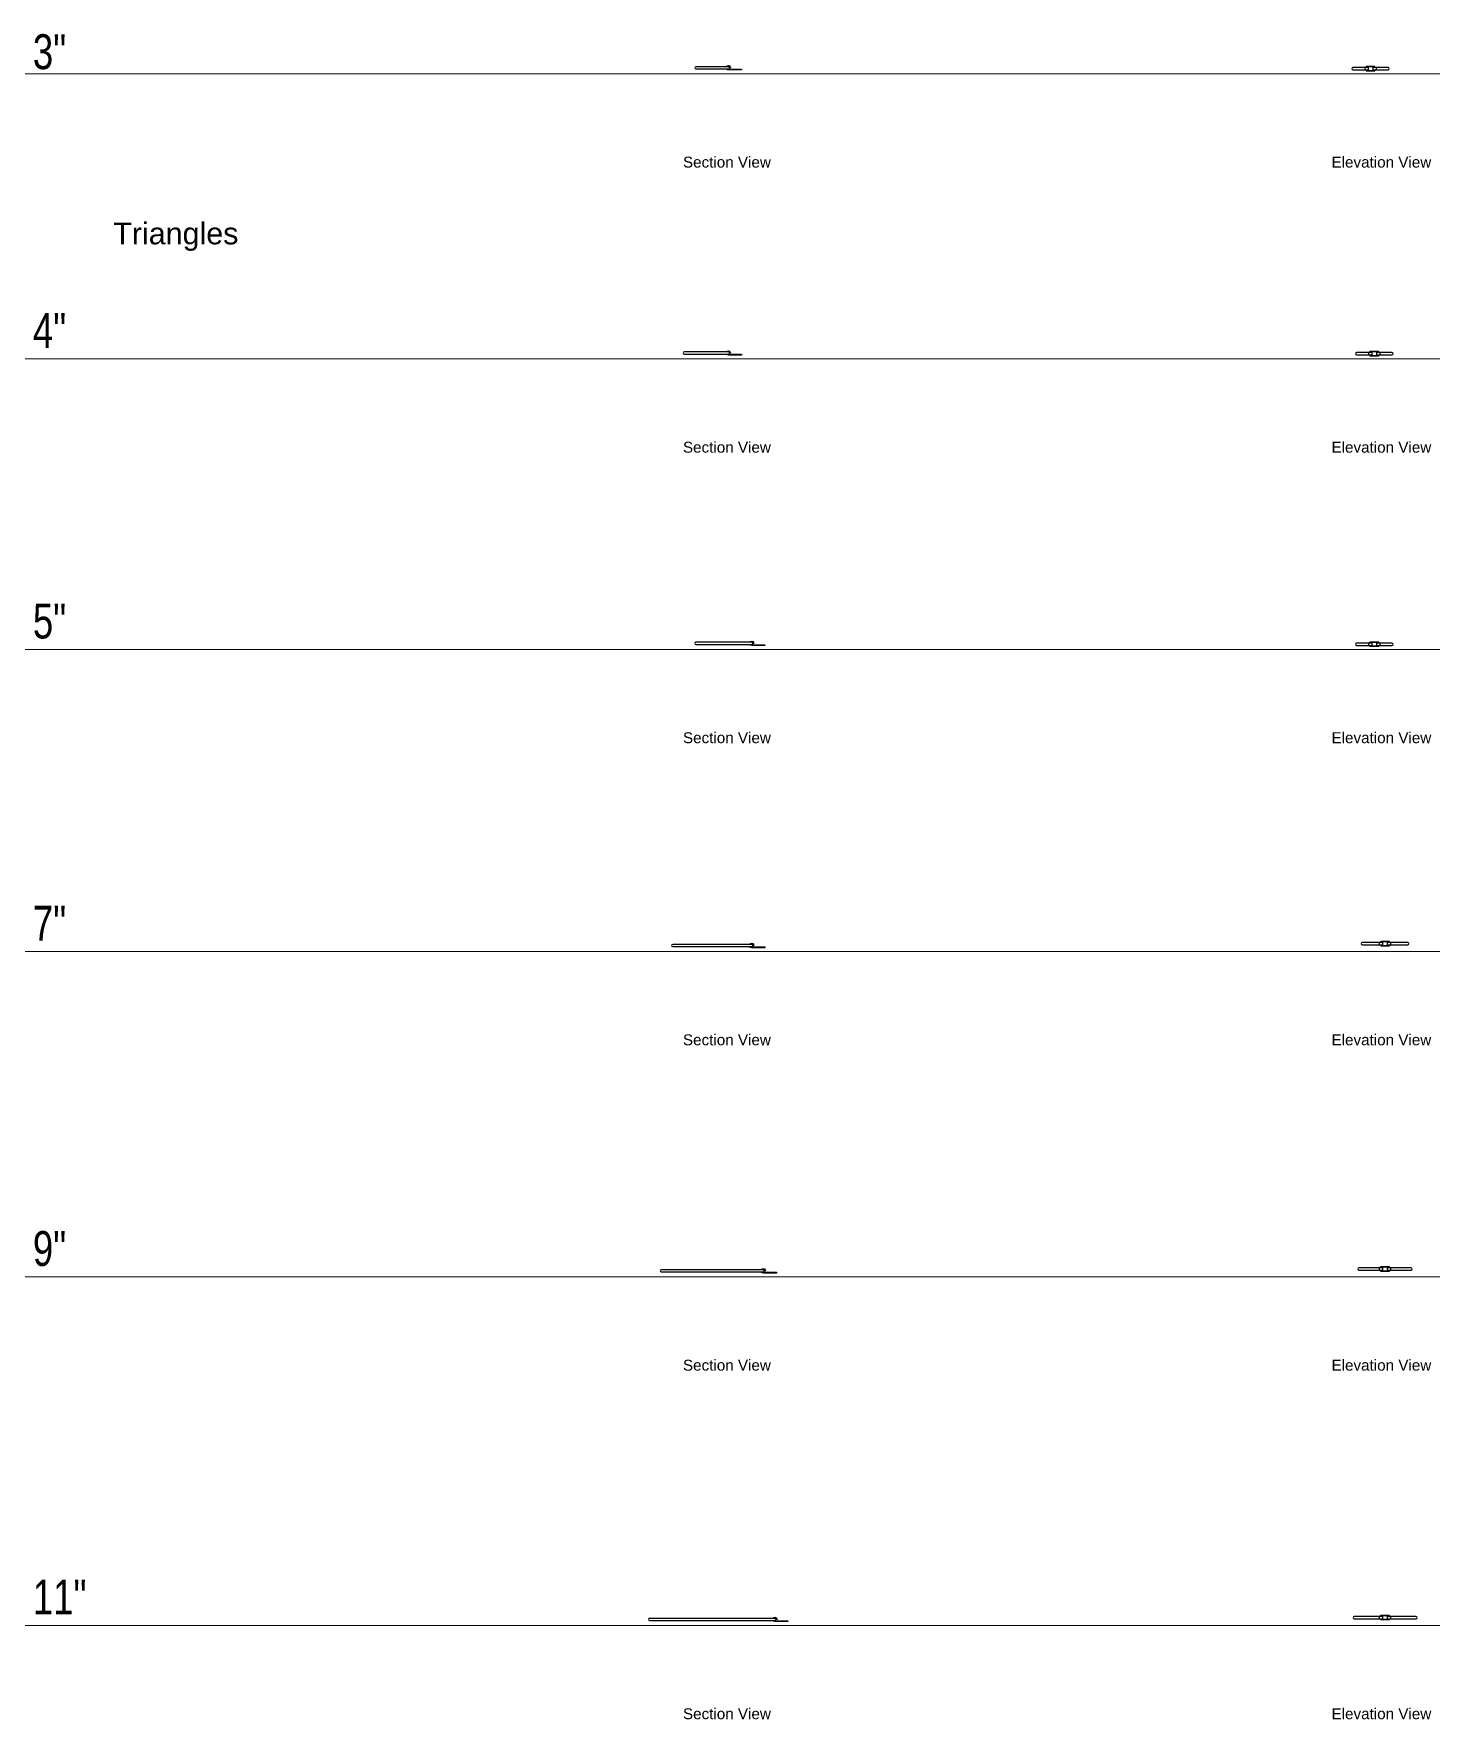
# Model space of a CAD drawing. Header units: inches. Extents: x -5 to 116, y -142 to 3.
import ezdxf
from ezdxf.enums import TextEntityAlignment as Align

# ---------------------------------------------------------------- set-up
doc = ezdxf.new("R2010")
doc.units = ezdxf.units.IN
doc.header["$LTSCALE"] = 48
doc.header["$MEASUREMENT"] = 0
doc.linetypes.add('PHANTOM2', pattern=[1.25, 0.625, -0.125, 0.125, -0.125, 0.125, -0.125])
doc.layers.add('A-Anno-Dims', color=211, linetype='Continuous', lineweight=25)
doc.layers.add('G-Anno-Ttlb', color=213, linetype='Continuous', lineweight=50)
doc.layers.add('G-Anno-Nplt', color=140, linetype='PHANTOM2', lineweight=18, plot=False)
doc.styles.add('Arch-Dim', font='arial.ttf', dxfattribs={"width": 0.75})
doc.styles.add('RomanS', font='romans.shx')

# ---------------------------------------------------------------- blocks, each defined once
blk = doc.blocks.new('Anno_Title_T2')
at = {"color": 0, "linetype": 'ByBlock', "lineweight": -2, "style": 'RomanS'}
blk.add_attdef('TITLE', (0, 0.5), '', height=1.25, dxfattribs=at)
blk.add_attdef('SCALE', text='', height=0.75, dxfattribs=at).set_placement((0, -0.5), align=Align.TOP_LEFT)
blk = doc.blocks.new('AecDtl_TriangleSlot5TriangleSection')
at = {"color": 0, "linetype": 'ByBlock', "lineweight": -2, "ltscale": 0.0625}
blk.add_lwpolyline([(-0.63, 0.19), (-5.42, 0.19, 1), (-5.42, 0), (-0.63, 0, 1)], format="xyb", close=True, dxfattribs=at)
for points in [[(-0.79, 0.19, -0.131652), (-0.72, 0.26, -0.57735), (-0.44, 0.09), (-0.52, 0.09, 0.583199), (-0.68, 0.19)], [(-0.68, 0, 0.136106), (-0.62, -0.02), (0.5, -0.02), (0.5, -0.09), (-0.62, -0.09, -0.267949), (-0.79, 0)]]:
    blk.add_lwpolyline(points, format="xyb", dxfattribs=at)
for points in [[(0, -0.02), (0, -0.09)], [(0.25, -0.02), (0.25, -0.09)]]:
    blk.add_lwpolyline(points, dxfattribs=at)
at = {"layer": 'DEFPOINTS'}
blk.add_lwpolyline([(0.5, -0.02), (0.5, -0.09), (0, -0.09), (0, -0.02)], close=True, dxfattribs=at)
blk = doc.blocks.new('AecDtl_TriangleSlot7TriangleSection')
at = {"color": 0, "linetype": 'ByBlock', "lineweight": -2, "ltscale": 0.0625}
blk.add_lwpolyline([(-0.63, 0.19), (-7.42, 0.19, 1), (-7.42, 0), (-0.63, 0, 1)], format="xyb", close=True, dxfattribs=at)
for points in [[(-0.79, 0.19, -0.131652), (-0.72, 0.26, -0.57735), (-0.44, 0.09), (-0.52, 0.09, 0.583199), (-0.68, 0.19)], [(-0.68, 0, 0.136106), (-0.62, -0.02), (0.5, -0.02), (0.5, -0.09), (-0.62, -0.09, -0.267949), (-0.79, 0)]]:
    blk.add_lwpolyline(points, format="xyb", dxfattribs=at)
for points in [[(0, -0.02), (0, -0.09)], [(0.25, -0.02), (0.25, -0.09)]]:
    blk.add_lwpolyline(points, dxfattribs=at)
at = {"layer": 'DEFPOINTS'}
blk.add_lwpolyline([(0.5, -0.02), (0.5, -0.09), (0, -0.09), (0, -0.02)], close=True, dxfattribs=at)
blk = doc.blocks.new('AecDtl_TriangleSlot9TriangleSection')
at = {"color": 0, "linetype": 'ByBlock', "lineweight": -2, "ltscale": 0.0625}
blk.add_lwpolyline([(-0.63, 0.19), (-9.42, 0.19, 1), (-9.42, 0), (-0.63, 0, 1)], format="xyb", close=True, dxfattribs=at)
for points in [[(-0.79, 0.19, -0.131652), (-0.72, 0.26, -0.57735), (-0.44, 0.09), (-0.52, 0.09, 0.583199), (-0.68, 0.19)], [(-0.68, 0, 0.136106), (-0.62, -0.02), (0.5, -0.02), (0.5, -0.09), (-0.62, -0.09, -0.267949), (-0.79, 0)]]:
    blk.add_lwpolyline(points, format="xyb", dxfattribs=at)
for points in [[(0, -0.02), (0, -0.09)], [(0.25, -0.02), (0.25, -0.09)]]:
    blk.add_lwpolyline(points, dxfattribs=at)
at = {"layer": 'DEFPOINTS'}
blk.add_lwpolyline([(0.5, -0.02), (0.5, -0.09), (0, -0.09), (0, -0.02)], close=True, dxfattribs=at)
blk = doc.blocks.new('AecDtl_TriangleSlot11TriangleSection')
at = {"color": 0, "linetype": 'ByBlock', "lineweight": -2, "ltscale": 0.0625}
blk.add_lwpolyline([(-0.63, 0.19), (-11.42, 0.19, 1), (-11.42, 0), (-0.63, 0, 1)], format="xyb", close=True, dxfattribs=at)
for points in [[(-0.79, 0.19, -0.131652), (-0.72, 0.26, -0.57735), (-0.44, 0.09), (-0.52, 0.09, 0.583199), (-0.68, 0.19)], [(-0.68, 0, 0.136106), (-0.62, -0.02), (0.5, -0.02), (0.5, -0.09), (-0.62, -0.09, -0.267949), (-0.79, 0)]]:
    blk.add_lwpolyline(points, format="xyb", dxfattribs=at)
for points in [[(0, -0.02), (0, -0.09)], [(0.25, -0.02), (0.25, -0.09)]]:
    blk.add_lwpolyline(points, dxfattribs=at)
at = {"layer": 'DEFPOINTS'}
blk.add_lwpolyline([(0.5, -0.02), (0.5, -0.09), (0, -0.09), (0, -0.02)], close=True, dxfattribs=at)
blk = doc.blocks.new('AecDtl_TriangleSlot3TriangleSection')
at = {"color": 0, "linetype": 'ByBlock', "lineweight": -2, "ltscale": 0.0625}
blk.add_lwpolyline([(-0.63, 0.19), (-3.42, 0.19, 1), (-3.42, 0), (-0.63, 0, 1)], format="xyb", close=True, dxfattribs=at)
for points in [[(-0.79, 0.19, -0.131652), (-0.72, 0.26, -0.57735), (-0.44, 0.09), (-0.52, 0.09, 0.583199), (-0.68, 0.19)], [(-0.68, 0, 0.136106), (-0.62, -0.02), (0.5, -0.02), (0.5, -0.09), (-0.62, -0.09, -0.267949), (-0.79, 0)]]:
    blk.add_lwpolyline(points, format="xyb", dxfattribs=at)
for points in [[(0, -0.02), (0, -0.09)], [(0.25, -0.02), (0.25, -0.09)]]:
    blk.add_lwpolyline(points, dxfattribs=at)
at = {"layer": 'DEFPOINTS'}
blk.add_lwpolyline([(0.5, -0.02), (0.5, -0.09), (0, -0.09), (0, -0.02)], close=True, dxfattribs=at)
blk = doc.blocks.new('AecDtl_TriangleSlot3TriangleElevation')
at = {"color": 0, "linetype": 'ByBlock', "lineweight": -2, "ltscale": 0.0625}
for p, q in [((-0.38, 0), (-0.38, -0.08)), ((0.38, 0), (0.38, -0.08))]:
    blk.add_line(p, q, dxfattribs=at)
for points in [[(-0.18, 0.19), (-1.52, 0.19, 1), (-1.52, 0), (-0.18, 0)], [(0.19, 0), (1.52, 0, 1), (1.52, 0.19), (0.19, 0.19)]]:
    blk.add_lwpolyline(points, format="xyb", close=True, dxfattribs=at)
for points in [[(-0.38, 0.28), (0.38, 0.28)], [(-0.38, 0.19), (-0.38, 0.28)], [(0.38, 0.19), (0.38, 0.28)], [(0.38, -0.08), (-0.38, -0.08)]]:
    blk.add_lwpolyline(points, dxfattribs=at)
at = {"layer": 'DEFPOINTS'}
blk.add_lwpolyline([(0.38, -0.08), (0.38, 0), (0.5, 0), (0.5, 0.19), (0.38, 0.19), (0.38, 0.28), (-0.38, 0.28), (-0.38, 0.19), (-0.5, 0.19), (-0.5, 0), (-0.38, 0), (-0.38, -0.08)], close=True, dxfattribs=at)
blk = doc.blocks.new('AecDtl_TriangleSlot4TriangleElevation')
at = {"color": 0, "linetype": 'ByBlock', "lineweight": -2, "ltscale": 0.0625}
for p, q in [((-0.38, 0), (-0.38, -0.08)), ((0.38, 0), (0.38, -0.08))]:
    blk.add_line(p, q, dxfattribs=at)
for points in [[(-0.18, 0.19), (-1.52, 0.19, 1), (-1.52, 0), (-0.18, 0)], [(0.19, 0), (1.52, 0, 1), (1.52, 0.19), (0.19, 0.19)]]:
    blk.add_lwpolyline(points, format="xyb", close=True, dxfattribs=at)
for points in [[(-0.38, 0.28), (0.38, 0.28)], [(-0.38, 0.19), (-0.38, 0.28)], [(0.38, 0.19), (0.38, 0.28)], [(0.38, -0.08), (-0.38, -0.08)]]:
    blk.add_lwpolyline(points, dxfattribs=at)
at = {"layer": 'DEFPOINTS'}
blk.add_lwpolyline([(0.38, -0.08), (0.38, 0), (0.5, 0), (0.5, 0.19), (0.38, 0.19), (0.38, 0.28), (-0.38, 0.28), (-0.38, 0.19), (-0.5, 0.19), (-0.5, 0), (-0.38, 0), (-0.38, -0.08)], close=True, dxfattribs=at)
blk = doc.blocks.new('AecDtl_TriangleSlot5TriangleElevation')
at = {"color": 0, "linetype": 'ByBlock', "lineweight": -2, "ltscale": 0.0625}
for p, q in [((-0.38, 0), (-0.38, -0.08)), ((0.38, 0), (0.38, -0.08))]:
    blk.add_line(p, q, dxfattribs=at)
for points in [[(-0.18, 0.19), (-1.52, 0.19, 1), (-1.52, 0), (-0.18, 0)], [(0.19, 0), (1.52, 0, 1), (1.52, 0.19), (0.19, 0.19)]]:
    blk.add_lwpolyline(points, format="xyb", close=True, dxfattribs=at)
for points in [[(-0.38, 0.28), (0.38, 0.28)], [(-0.38, 0.19), (-0.38, 0.28)], [(0.38, 0.19), (0.38, 0.28)], [(0.38, -0.08), (-0.38, -0.08)]]:
    blk.add_lwpolyline(points, dxfattribs=at)
at = {"layer": 'DEFPOINTS'}
blk.add_lwpolyline([(0.38, -0.08), (0.38, 0), (0.5, 0), (0.5, 0.19), (0.38, 0.19), (0.38, 0.28), (-0.38, 0.28), (-0.38, 0.19), (-0.5, 0.19), (-0.5, 0), (-0.38, 0), (-0.38, -0.08)], close=True, dxfattribs=at)
blk = doc.blocks.new('AecDtl_TriangleSlot7TriangleElevation')
at = {"color": 0, "linetype": 'ByBlock', "lineweight": -2, "ltscale": 0.0625}
for p, q in [((-0.37, 0), (-0.37, -0.08)), ((0.38, 0), (0.38, -0.08))]:
    blk.add_line(p, q, dxfattribs=at)
for points in [[(-0.18, 0.19), (-1.95, 0.19, 1), (-1.95, 0), (-0.18, 0)], [(0.19, 0), (1.96, 0, 1), (1.96, 0.19), (0.19, 0.19)]]:
    blk.add_lwpolyline(points, format="xyb", close=True, dxfattribs=at)
for points in [[(-0.37, 0.28), (0.38, 0.28)], [(-0.37, 0.19), (-0.37, 0.28)], [(0.38, 0.19), (0.38, 0.28)], [(0.38, -0.08), (-0.37, -0.08)]]:
    blk.add_lwpolyline(points, dxfattribs=at)
at = {"layer": 'DEFPOINTS'}
blk.add_lwpolyline([(0.38, -0.08), (0.38, 0), (0.5, 0), (0.5, 0.19), (0.38, 0.19), (0.38, 0.28), (-0.37, 0.28), (-0.37, 0.19), (-0.5, 0.19), (-0.5, 0), (-0.37, 0), (-0.37, -0.08)], close=True, dxfattribs=at)
blk = doc.blocks.new('AecDtl_TriangleSlot9TriangleElevation')
at = {"color": 0, "linetype": 'ByBlock', "lineweight": -2, "ltscale": 0.0625}
for p, q in [((-0.38, 0), (-0.38, -0.08)), ((0.38, 0), (0.38, -0.08))]:
    blk.add_line(p, q, dxfattribs=at)
for points in [[(-0.18, 0.19), (-2.25, 0.19, 1), (-2.25, 0), (-0.18, 0)], [(0.19, 0), (2.25, 0, 1), (2.25, 0.19), (0.19, 0.19)]]:
    blk.add_lwpolyline(points, format="xyb", close=True, dxfattribs=at)
for points in [[(-0.38, 0.28), (0.38, 0.28)], [(-0.38, 0.19), (-0.38, 0.28)], [(0.38, 0.19), (0.38, 0.28)], [(0.38, -0.08), (-0.38, -0.08)]]:
    blk.add_lwpolyline(points, dxfattribs=at)
at = {"layer": 'DEFPOINTS'}
blk.add_lwpolyline([(0.38, -0.08), (0.38, 0), (0.5, 0), (0.5, 0.19), (0.38, 0.19), (0.38, 0.28), (-0.38, 0.28), (-0.38, 0.19), (-0.5, 0.19), (-0.5, 0), (-0.38, 0), (-0.38, -0.08)], close=True, dxfattribs=at)
blk = doc.blocks.new('AecDtl_TriangleSlot11TriangleElevation')
at = {"color": 0, "linetype": 'ByBlock', "lineweight": -2, "ltscale": 0.0625}
for p, q in [((-0.38, 0), (-0.38, -0.08)), ((0.38, 0), (0.38, -0.08))]:
    blk.add_line(p, q, dxfattribs=at)
for points in [[(-0.18, 0.19), (-2.65, 0.19, 1), (-2.65, 0), (-0.18, 0)], [(0.19, 0), (2.66, 0, 1), (2.66, 0.19), (0.19, 0.19)]]:
    blk.add_lwpolyline(points, format="xyb", close=True, dxfattribs=at)
for points in [[(-0.38, 0.28), (0.38, 0.28)], [(-0.38, 0.19), (-0.38, 0.28)], [(0.38, 0.19), (0.38, 0.28)], [(0.38, -0.08), (-0.38, -0.08)]]:
    blk.add_lwpolyline(points, dxfattribs=at)
at = {"layer": 'DEFPOINTS'}
blk.add_lwpolyline([(0.38, -0.08), (0.38, 0), (0.5, 0), (0.5, 0.19), (0.38, 0.19), (0.38, 0.28), (-0.38, 0.28), (-0.38, 0.19), (-0.5, 0.19), (-0.5, 0), (-0.38, 0), (-0.38, -0.08)], close=True, dxfattribs=at)
blk = doc.blocks.new('AecDtl_TriangleSlot4TriangleSection')
at = {"color": 0, "linetype": 'ByBlock', "lineweight": -2, "ltscale": 0.0625}
blk.add_lwpolyline([(-0.63, 0.19), (-4.42, 0.19, 1), (-4.42, 0), (-0.63, 0, 1)], format="xyb", close=True, dxfattribs=at)
for points in [[(-0.79, 0.19, -0.131652), (-0.72, 0.26, -0.57735), (-0.44, 0.09), (-0.52, 0.09, 0.583199), (-0.68, 0.19)], [(-0.68, 0, 0.136106), (-0.62, -0.02), (0.5, -0.02), (0.5, -0.09), (-0.62, -0.09, -0.267949), (-0.79, 0)]]:
    blk.add_lwpolyline(points, format="xyb", dxfattribs=at)
for points in [[(0, -0.02), (0, -0.09)], [(0.25, -0.02), (0.25, -0.09)]]:
    blk.add_lwpolyline(points, dxfattribs=at)
at = {"layer": 'DEFPOINTS'}
blk.add_lwpolyline([(0.5, -0.02), (0.5, -0.09), (0, -0.09), (0, -0.02)], close=True, dxfattribs=at)

msp = doc.modelspace()

# ---------------------------------------------------------------- linework, layer by layer
at = {"layer": 'G-Anno-Nplt', "linetype": 'Continuous'}
for p in [(0, 0), (-1.33, -24.53), (-1.33, -49.53), (-1.33, -75.53), (-1.33, -103.53), (-1.33, -133.53)]:
    msp.add_xline(p, (1, 0), dxfattribs=at)

# ---------------------------------------------------------------- block references
for name, p in [('AecDtl_TriangleSlot3TriangleSection', (55.91, 0.43)), ('AecDtl_TriangleSlot3TriangleElevation', (110.56, 0.35)), ('AecDtl_TriangleSlot4TriangleSection', (55.91, -24.11)), ('AecDtl_TriangleSlot4TriangleElevation', (110.88, -24.18)), ('AecDtl_TriangleSlot5TriangleSection', (57.91, -49.11)), ('AecDtl_TriangleSlot5TriangleElevation', (110.88, -49.18)), ('AecDtl_TriangleSlot7TriangleSection', (57.91, -75.11)), ('AecDtl_TriangleSlot7TriangleElevation', (111.81, -74.95)), ('AecDtl_TriangleSlot9TriangleSection', (58.91, -103.11)), ('AecDtl_TriangleSlot9TriangleElevation', (111.81, -102.95)), ('AecDtl_TriangleSlot11TriangleSection', (59.91, -133.11)), ('AecDtl_TriangleSlot11TriangleElevation', (111.81, -132.95))]:
    msp.add_blockref(name, p)
at = {"layer": 'G-Anno-Ttlb'}
ref = msp.add_blockref('Anno_Title_T2', (51.37, -8.44), dxfattribs=dict(at, xscale=0.75, yscale=0.75, zscale=0.75))
ref.add_attrib('TITLE', 'Section View', (51.37, -8.06), dxfattribs={"layer": '0', "color": 0, "linetype": 'ByBlock', "lineweight": -2, "height": 0.9375, "style": 'Arch-Dim'})
ref = msp.add_blockref('Anno_Title_T2', (107.2, -8.44), dxfattribs=dict(at, xscale=0.75, yscale=0.75, zscale=0.75))
ref.add_attrib('TITLE', 'Elevation View', (107.2, -8.06), dxfattribs={"layer": '0', "color": 0, "linetype": 'ByBlock', "lineweight": -2, "height": 0.9375, "style": 'Arch-Dim'})
ref = msp.add_blockref('Anno_Title_T2', (2.33, -15.42), dxfattribs=dict(at, xscale=1.5, yscale=1.5, zscale=1.5))
ref.add_attrib('TITLE', 'Triangles', (2.33, -14.67), dxfattribs={"layer": '0', "color": 0, "linetype": 'ByBlock', "lineweight": -2, "height": 1.875, "style": 'Arch-Dim'})
ref = msp.add_blockref('Anno_Title_T2', (51.37, -32.97), dxfattribs=dict(at, xscale=0.75, yscale=0.75, zscale=0.75))
ref.add_attrib('TITLE', 'Section View', (51.37, -32.6), dxfattribs={"layer": '0', "color": 0, "linetype": 'ByBlock', "lineweight": -2, "height": 0.9375, "style": 'Arch-Dim'})
ref = msp.add_blockref('Anno_Title_T2', (107.2, -32.97), dxfattribs=dict(at, xscale=0.75, yscale=0.75, zscale=0.75))
ref.add_attrib('TITLE', 'Elevation View', (107.2, -32.6), dxfattribs={"layer": '0', "color": 0, "linetype": 'ByBlock', "lineweight": -2, "height": 0.9375, "style": 'Arch-Dim'})
ref = msp.add_blockref('Anno_Title_T2', (51.37, -57.97), dxfattribs=dict(at, xscale=0.75, yscale=0.75, zscale=0.75))
ref.add_attrib('TITLE', 'Section View', (51.37, -57.6), dxfattribs={"layer": '0', "color": 0, "linetype": 'ByBlock', "lineweight": -2, "height": 0.9375, "style": 'Arch-Dim'})
ref = msp.add_blockref('Anno_Title_T2', (107.2, -57.97), dxfattribs=dict(at, xscale=0.75, yscale=0.75, zscale=0.75))
ref.add_attrib('TITLE', 'Elevation View', (107.2, -57.6), dxfattribs={"layer": '0', "color": 0, "linetype": 'ByBlock', "lineweight": -2, "height": 0.9375, "style": 'Arch-Dim'})
ref = msp.add_blockref('Anno_Title_T2', (51.37, -83.97), dxfattribs=dict(at, xscale=0.75, yscale=0.75, zscale=0.75))
ref.add_attrib('TITLE', 'Section View', (51.37, -83.6), dxfattribs={"layer": '0', "color": 0, "linetype": 'ByBlock', "lineweight": -2, "height": 0.9375, "style": 'Arch-Dim'})
ref = msp.add_blockref('Anno_Title_T2', (107.2, -83.97), dxfattribs=dict(at, xscale=0.75, yscale=0.75, zscale=0.75))
ref.add_attrib('TITLE', 'Elevation View', (107.2, -83.6), dxfattribs={"layer": '0', "color": 0, "linetype": 'ByBlock', "lineweight": -2, "height": 0.9375, "style": 'Arch-Dim'})
ref = msp.add_blockref('Anno_Title_T2', (51.37, -111.97), dxfattribs=dict(at, xscale=0.75, yscale=0.75, zscale=0.75))
ref.add_attrib('TITLE', 'Section View', (51.37, -111.6), dxfattribs={"layer": '0', "color": 0, "linetype": 'ByBlock', "lineweight": -2, "height": 0.9375, "style": 'Arch-Dim'})
ref = msp.add_blockref('Anno_Title_T2', (107.2, -111.97), dxfattribs=dict(at, xscale=0.75, yscale=0.75, zscale=0.75))
ref.add_attrib('TITLE', 'Elevation View', (107.2, -111.6), dxfattribs={"layer": '0', "color": 0, "linetype": 'ByBlock', "lineweight": -2, "height": 0.9375, "style": 'Arch-Dim'})
ref = msp.add_blockref('Anno_Title_T2', (51.37, -141.97), dxfattribs=dict(at, xscale=0.75, yscale=0.75, zscale=0.75))
ref.add_attrib('TITLE', 'Section View', (51.37, -141.6), dxfattribs={"layer": '0', "color": 0, "linetype": 'ByBlock', "lineweight": -2, "height": 0.9375, "style": 'Arch-Dim'})
ref = msp.add_blockref('Anno_Title_T2', (107.2, -141.97), dxfattribs=dict(at, xscale=0.75, yscale=0.75, zscale=0.75))
ref.add_attrib('TITLE', 'Elevation View', (107.2, -141.6), dxfattribs={"layer": '0', "color": 0, "linetype": 'ByBlock', "lineweight": -2, "height": 0.9375, "style": 'Arch-Dim'})

# ---------------------------------------------------------------- texts
at = {"layer": 'A-Anno-Dims', "style": 'Arch-Dim', "width": 0.75}
for s, p in [('3"', (-4.59, 0.41)), ('4"', (-4.59, -23.59)), ('5"', (-4.59, -48.59)), ('7"', (-4.59, -74.59)), ('9"', (-4.59, -102.59)), ('11"', (-4.59, -132.59))]:
    msp.add_text(s, height=3, dxfattribs=at).set_placement(p)

doc.saveas('drawing.dxf')
